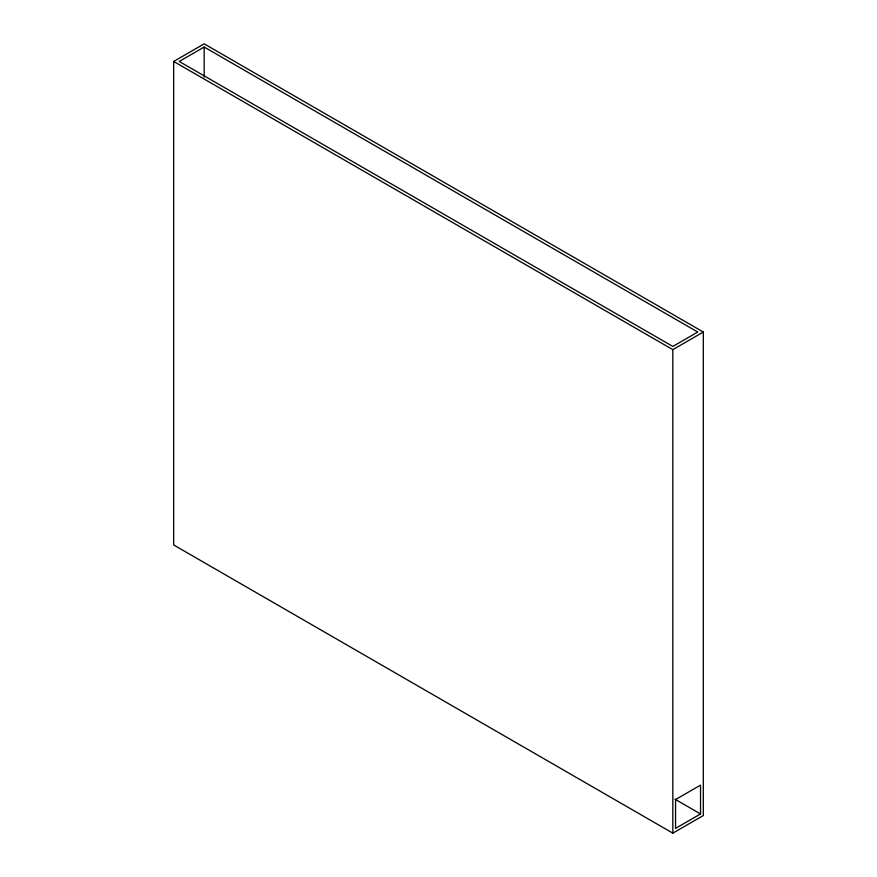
<?xml version="1.0" encoding="UTF-8"?>
<svg xmlns="http://www.w3.org/2000/svg" width="877" height="877" viewBox="0 0 877 877"><rect width="100%" height="100%" fill="white"/><g stroke="black" fill="none" stroke-linecap="round" stroke-linejoin="round"><path stroke-width="1.32" d="M173.679 61.456L204.177 43.85L703.321 332.032L703.321 815.544L672.823 833.15L173.679 544.968L173.679 61.456L672.823 349.638L703.321 332.032M204.177 47.051L179.226 61.456L672.823 346.437L697.752 332.043L204.177 47.051L204.177 77.154M700.526 813.955L675.564 828.359L675.564 799.55L700.526 785.134L700.526 813.955L674.851 799.111M672.823 349.638L672.823 833.15"/></g></svg>
